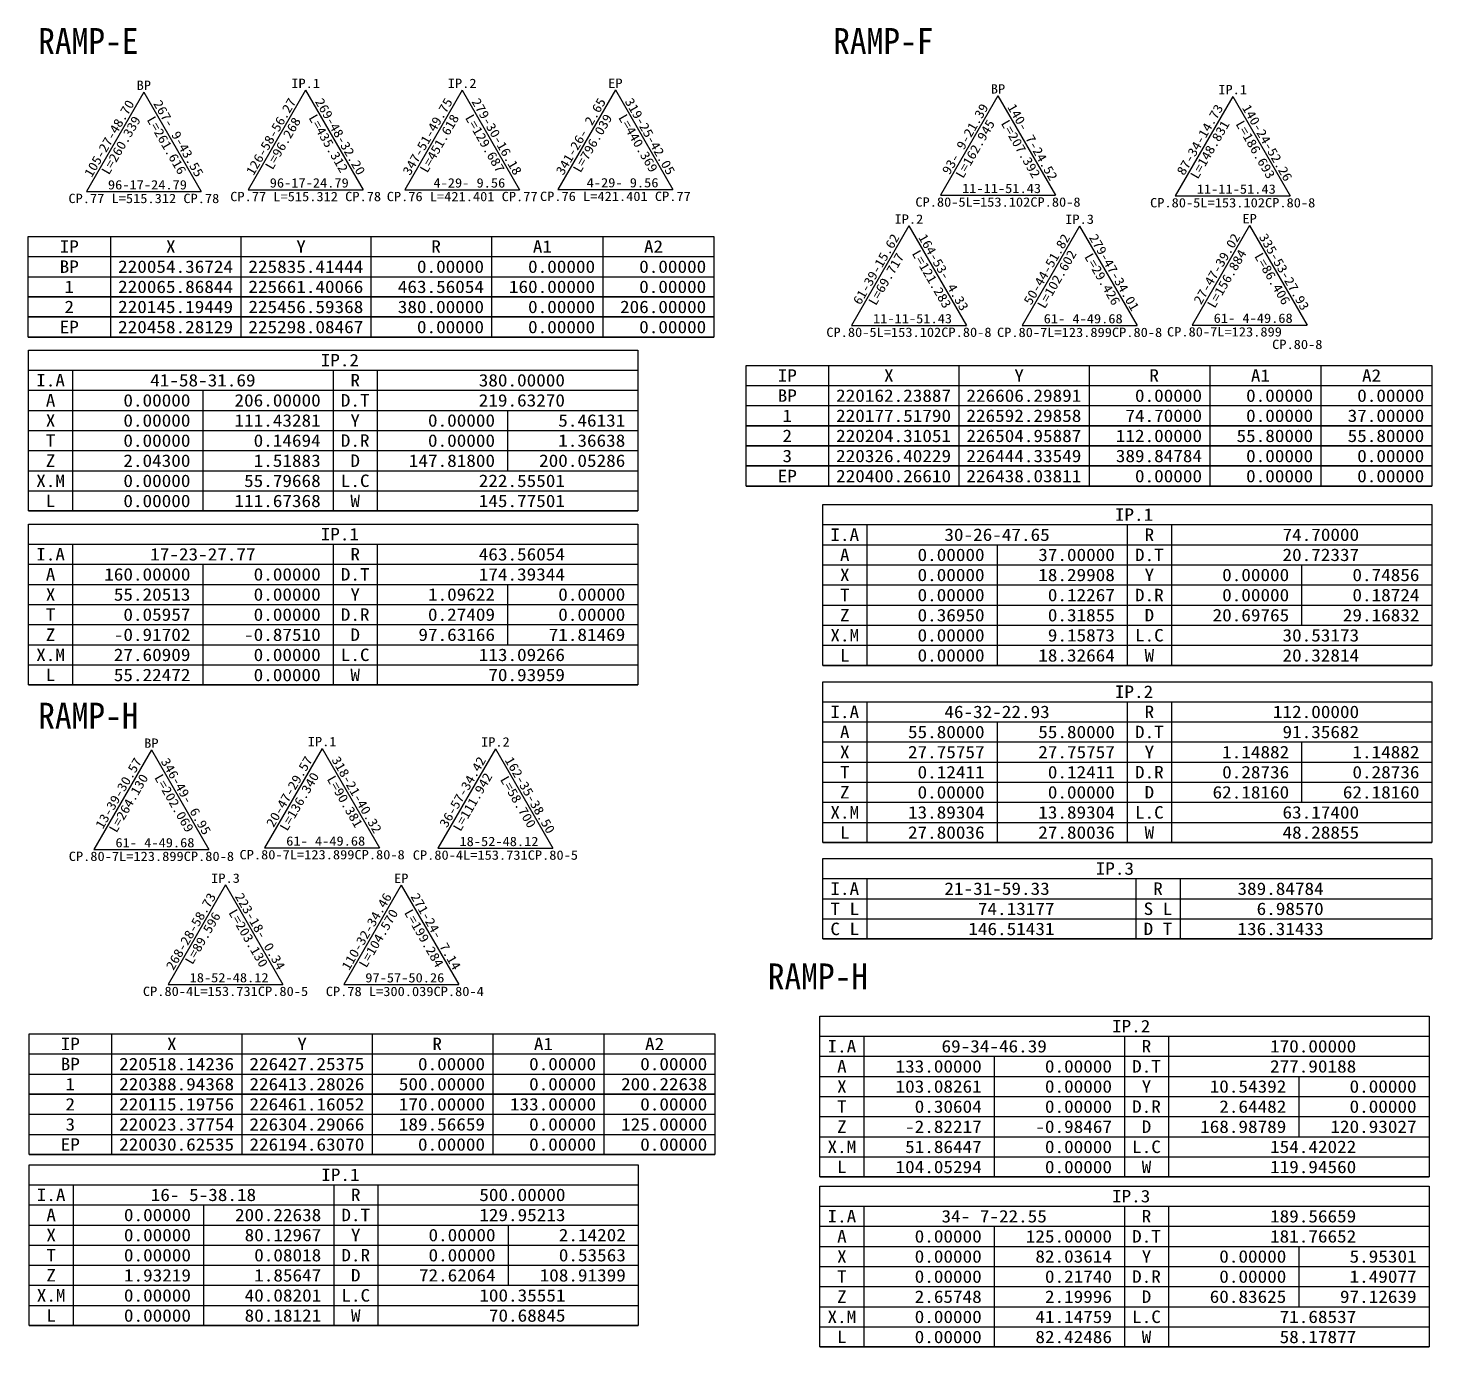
# Model space of a CAD drawing. Extents: x 232315 to 233100, y 219712 to 220194.
# Drawn here: x 232315 to 232828, y 219712 to 220194 of the extents above; entities that cross this region are included whole.
import ezdxf
from ezdxf.enums import TextEntityAlignment as Align

# ---------------------------------------------------------------- set-up
doc = ezdxf.new("R2010")
doc.units = 0
doc.header["$LTSCALE"] = 127
doc.header["$MEASUREMENT"] = 0
for name, color, linetype in [('CA-ALGN-TEXT', 3, 'CONTINUOUS'), ('CA-LEAD', 1, 'CONTINUOUS'), ('CA-TABL-LIN1', 4, 'CONTINUOUS'), ('CA-TABL-LIN2', 1, 'CONTINUOUS'), ('CA-TABL-TEX1', 6, 'CONTINUOUS'), ('CA-TABL-TEX2', 3, 'CONTINUOUS'), ('CA-TEXT', 3, 'CONTINUOUS'), ('CZ-TEX1', 6, 'CONTINUOUS')]:
    doc.layers.add(name, color=color, linetype=linetype)
doc.styles.add('GHS', font='DotumChe.ttf')

msp = doc.modelspace()

# ---------------------------------------------------------------- linework, layer by layer
at = {"layer": 'CA-LEAD'}
for p, q in [((232416.61, 220170.96), (232395.61, 220134.59)), ((232416.61, 220170.96), (232437.61, 220134.59)), ((232473.8, 220170.96), (232452.8, 220134.59)), ((232473.8, 220170.96), (232494.8, 220134.59)), ((232529.79, 220171.03), (232508.79, 220134.65)), ((232529.79, 220171.03), (232508.79, 220134.65)), ((232529.79, 220171.03), (232550.79, 220134.65)), ((232529.79, 220171.03), (232550.79, 220134.65)), ((232357.49, 220170.27), (232336.49, 220133.89)), ((232357.49, 220170.27), (232336.49, 220133.89)), ((232357.49, 220170.27), (232378.49, 220133.89)), ((232357.49, 220170.27), (232378.49, 220133.89)), ((232669.58, 220168.94), (232648.58, 220132.57)), ((232669.58, 220168.94), (232690.58, 220132.57)), ((232755.35, 220168.7), (232734.35, 220132.32)), ((232755.35, 220168.7), (232776.35, 220132.32)), ((232395.61, 220134.59), (232437.61, 220134.59)), ((232452.8, 220134.59), (232494.8, 220134.59)), ((232508.79, 220134.65), (232550.79, 220134.65)), ((232508.79, 220134.65), (232550.79, 220134.65)), ((232336.49, 220133.89), (232378.49, 220133.89)), ((232336.49, 220133.89), (232378.49, 220133.89)), ((232648.58, 220132.57), (232690.58, 220132.57)), ((232734.35, 220132.32), (232776.35, 220132.32)), ((232637.05, 220121.36), (232616.05, 220084.98)), ((232637.05, 220121.36), (232658.05, 220084.98)), ((232699.41, 220121.31), (232678.41, 220084.94)), ((232699.41, 220121.31), (232720.41, 220084.94)), ((232761.53, 220121.5), (232740.53, 220085.13)), ((232761.53, 220121.5), (232782.53, 220085.13)), ((232616.05, 220084.98), (232658.05, 220084.98)), ((232678.41, 220084.94), (232720.41, 220084.94)), ((232740.53, 220085.13), (232782.53, 220085.13)), ((232360.24, 219929.81), (232339.24, 219893.43)), ((232360.24, 219929.81), (232381.24, 219893.43)), ((232422.63, 219930.4), (232401.63, 219894.03)), ((232422.63, 219930.4), (232443.63, 219894.03)), ((232485.94, 219930.26), (232464.94, 219893.88)), ((232485.94, 219930.26), (232506.94, 219893.88)), ((232401.63, 219894.03), (232443.63, 219894.03)), ((232464.94, 219893.88), (232506.94, 219893.88)), ((232339.24, 219893.43), (232381.24, 219893.43)), ((232387.33, 219880.46), (232366.33, 219844.08)), ((232387.33, 219880.46), (232408.33, 219844.08)), ((232451.53, 219880.43), (232430.53, 219844.05)), ((232451.53, 219880.43), (232472.53, 219844.05)), ((232366.33, 219844.08), (232408.33, 219844.08)), ((232430.53, 219844.05), (232472.53, 219844.05))]:
    msp.add_line(p, q, dxfattribs=at)
at = {"layer": 'CA-TABL-LIN1'}
for p, q in [((232315.18, 220080.74), (232315.18, 220117.49)), ((232315.18, 220117.49), (232565.78, 220117.49)), ((232565.78, 220117.49), (232565.78, 220080.74)), ((232315.18, 220110.14), (232565.78, 220110.14)), ((232315.18, 220080.74), (232565.78, 220080.74)), ((232565.78, 220080.74), (232315.18, 220080.74)), ((232315.36, 220017.17), (232315.36, 220075.97)), ((232315.36, 220075.97), (232537.96, 220075.97)), ((232537.96, 220075.97), (232537.96, 220017.17)), ((232315.36, 220068.62), (232537.96, 220068.62)), ((232577.55, 220026.25), (232577.55, 220070.35)), ((232577.55, 220070.35), (232828.15, 220070.35)), ((232828.15, 220070.35), (232828.15, 220026.25)), ((232577.55, 220063), (232828.15, 220063)), ((232577.55, 220026.25), (232828.15, 220026.25)), ((232828.15, 220026.25), (232577.55, 220026.25)), ((232315.36, 220017.17), (232537.96, 220017.17)), ((232537.96, 220017.17), (232315.36, 220017.17)), ((232605.55, 219960.71), (232605.55, 220019.51)), ((232605.55, 220019.51), (232828.15, 220019.51)), ((232828.15, 220019.51), (232828.15, 219960.71)), ((232315.36, 219953.56), (232315.36, 220012.36)), ((232315.36, 220012.36), (232537.96, 220012.36)), ((232537.96, 220012.36), (232537.96, 219953.56)), ((232605.55, 220012.16), (232828.15, 220012.16)), ((232315.36, 220005.01), (232537.96, 220005.01)), ((232605.55, 219960.71), (232828.15, 219960.71)), ((232828.15, 219960.71), (232605.55, 219960.71)), ((232315.36, 219953.56), (232537.96, 219953.56)), ((232537.96, 219953.56), (232315.36, 219953.56)), ((232605.55, 219895.97), (232605.55, 219954.77)), ((232605.55, 219954.77), (232828.15, 219954.77)), ((232828.15, 219954.77), (232828.15, 219895.97)), ((232605.55, 219947.42), (232828.15, 219947.42)), ((232605.55, 219895.97), (232828.15, 219895.97)), ((232828.15, 219895.97), (232605.55, 219895.97)), ((232605.55, 219860.74), (232605.55, 219890.14)), ((232605.55, 219890.14), (232828.15, 219890.14)), ((232828.15, 219890.14), (232828.15, 219860.74)), ((232605.55, 219882.79), (232828.15, 219882.79)), ((232605.55, 219860.74), (232828.15, 219860.74)), ((232828.15, 219860.74), (232605.55, 219860.74)), ((232604.5, 219773.74), (232604.5, 219832.54)), ((232604.5, 219832.54), (232827.1, 219832.54)), ((232827.1, 219832.54), (232827.1, 219773.74)), ((232315.56, 219781.94), (232315.56, 219826.04)), ((232315.56, 219826.04), (232566.16, 219826.04)), ((232566.16, 219826.04), (232566.16, 219781.94)), ((232604.5, 219825.19), (232827.1, 219825.19)), ((232315.56, 219818.69), (232566.16, 219818.69)), ((232315.56, 219781.94), (232566.16, 219781.94)), ((232566.16, 219781.94), (232315.56, 219781.94)), ((232315.56, 219719.43), (232315.56, 219778.23)), ((232315.56, 219778.23), (232538.16, 219778.23)), ((232538.16, 219778.23), (232538.16, 219719.43)), ((232315.56, 219770.88), (232538.16, 219770.88)), ((232604.5, 219773.74), (232827.1, 219773.74)), ((232827.1, 219773.74), (232604.5, 219773.74)), ((232604.5, 219711.61), (232604.5, 219770.41)), ((232604.5, 219770.41), (232827.1, 219770.41)), ((232827.1, 219770.41), (232827.1, 219711.61)), ((232604.5, 219763.06), (232827.1, 219763.06)), ((232315.56, 219719.43), (232538.16, 219719.43)), ((232538.16, 219719.43), (232315.56, 219719.43)), ((232604.5, 219711.61), (232827.1, 219711.61)), ((232827.1, 219711.61), (232604.5, 219711.61))]:
    msp.add_line(p, q, dxfattribs=at)
at = {"layer": 'CA-TABL-LIN2'}
for p, q in [((232345.28, 220117.49), (232345.28, 220080.74)), ((232392.88, 220117.49), (232392.88, 220080.74)), ((232440.48, 220117.49), (232440.48, 220080.74)), ((232484.58, 220117.49), (232484.58, 220080.74)), ((232525.18, 220117.49), (232525.18, 220080.74)), ((232315.18, 220102.79), (232565.78, 220102.79)), ((232315.18, 220095.44), (232565.78, 220095.44)), ((232565.78, 220095.44), (232315.18, 220095.44)), ((232315.18, 220088.09), (232565.78, 220088.09)), ((232565.78, 220088.09), (232315.18, 220088.09)), ((232331.46, 220068.62), (232331.46, 220017.17)), ((232426.66, 220068.62), (232426.66, 220017.17)), ((232442.76, 220068.62), (232442.76, 220017.17)), ((232607.65, 220070.35), (232607.65, 220026.25)), ((232655.25, 220070.35), (232655.25, 220026.25)), ((232702.85, 220070.35), (232702.85, 220026.25)), ((232746.95, 220070.35), (232746.95, 220026.25)), ((232787.55, 220070.35), (232787.55, 220026.25)), ((232315.36, 220061.27), (232537.96, 220061.27)), ((232379.06, 220061.27), (232379.06, 220017.17)), ((232315.36, 220053.92), (232537.96, 220053.92)), ((232490.36, 220053.92), (232490.36, 220031.87)), ((232577.55, 220055.65), (232828.15, 220055.65)), ((232577.55, 220048.3), (232828.15, 220048.3)), ((232828.15, 220048.3), (232577.55, 220048.3)), ((232315.36, 220046.57), (232537.96, 220046.57)), ((232315.36, 220039.22), (232537.96, 220039.22)), ((232577.55, 220040.95), (232828.15, 220040.95)), ((232828.15, 220040.95), (232577.55, 220040.95)), ((232577.55, 220033.6), (232828.15, 220033.6)), ((232828.15, 220033.6), (232577.55, 220033.6)), ((232315.36, 220031.87), (232537.96, 220031.87)), ((232315.36, 220024.52), (232537.96, 220024.52)), ((232621.65, 220012.16), (232621.65, 219960.71)), ((232716.85, 220012.16), (232716.85, 219960.71)), ((232732.95, 220012.16), (232732.95, 219960.71)), ((232331.46, 220005.01), (232331.46, 219953.56)), ((232426.66, 220005.01), (232426.66, 219953.56)), ((232442.76, 220005.01), (232442.76, 219953.56)), ((232605.55, 220004.81), (232828.15, 220004.81)), ((232669.25, 220004.81), (232669.25, 219960.71)), ((232315.36, 219997.66), (232537.96, 219997.66)), ((232379.06, 219997.66), (232379.06, 219953.56)), ((232605.55, 219997.46), (232828.15, 219997.46)), ((232780.55, 219997.46), (232780.55, 219975.41)), ((232315.36, 219990.31), (232537.96, 219990.31)), ((232490.36, 219990.31), (232490.36, 219968.26)), ((232605.55, 219990.11), (232828.15, 219990.11)), ((232315.36, 219982.96), (232537.96, 219982.96)), ((232605.55, 219982.76), (232828.15, 219982.76)), ((232315.36, 219975.61), (232537.96, 219975.61)), ((232605.55, 219975.41), (232828.15, 219975.41)), ((232315.36, 219968.26), (232537.96, 219968.26)), ((232605.55, 219968.06), (232828.15, 219968.06)), ((232315.36, 219960.91), (232537.96, 219960.91)), ((232621.65, 219947.42), (232621.65, 219895.97)), ((232716.85, 219947.42), (232716.85, 219895.97)), ((232732.95, 219947.42), (232732.95, 219895.97)), ((232605.55, 219940.07), (232828.15, 219940.07)), ((232669.25, 219940.07), (232669.25, 219895.97)), ((232605.55, 219932.72), (232828.15, 219932.72)), ((232780.55, 219932.72), (232780.55, 219910.67)), ((232605.55, 219925.37), (232828.15, 219925.37)), ((232605.55, 219918.02), (232828.15, 219918.02)), ((232605.55, 219910.67), (232828.15, 219910.67)), ((232605.55, 219903.32), (232828.15, 219903.32)), ((232621.65, 219882.79), (232621.65, 219860.74)), ((232720, 219882.79), (232720, 219860.74)), ((232736.1, 219882.79), (232736.1, 219860.74)), ((232605.55, 219875.44), (232828.15, 219875.44)), ((232605.55, 219868.09), (232828.15, 219868.09)), ((232345.66, 219826.04), (232345.66, 219781.94)), ((232393.26, 219826.04), (232393.26, 219781.94)), ((232440.86, 219826.04), (232440.86, 219781.94)), ((232484.96, 219826.04), (232484.96, 219781.94)), ((232525.56, 219826.04), (232525.56, 219781.94)), ((232620.6, 219825.19), (232620.6, 219773.74)), ((232715.8, 219825.19), (232715.8, 219773.74)), ((232731.9, 219825.19), (232731.9, 219773.74)), ((232604.5, 219817.84), (232827.1, 219817.84)), ((232668.2, 219817.84), (232668.2, 219773.74)), ((232315.56, 219811.34), (232566.16, 219811.34)), ((232604.5, 219810.49), (232827.1, 219810.49)), ((232779.5, 219810.49), (232779.5, 219788.44)), ((232315.56, 219803.99), (232566.16, 219803.99)), ((232566.16, 219803.99), (232315.56, 219803.99)), ((232604.5, 219803.14), (232827.1, 219803.14)), ((232315.56, 219796.64), (232566.16, 219796.64)), ((232604.5, 219795.79), (232827.1, 219795.79)), ((232315.56, 219789.29), (232566.16, 219789.29)), ((232604.5, 219788.44), (232827.1, 219788.44)), ((232604.5, 219781.09), (232827.1, 219781.09)), ((232331.66, 219770.88), (232331.66, 219719.43)), ((232426.86, 219770.88), (232426.86, 219719.43)), ((232442.96, 219770.88), (232442.96, 219719.43)), ((232315.56, 219763.53), (232538.16, 219763.53)), ((232379.26, 219763.53), (232379.26, 219719.43)), ((232620.6, 219763.06), (232620.6, 219711.61)), ((232715.8, 219763.06), (232715.8, 219711.61)), ((232731.9, 219763.06), (232731.9, 219711.61)), ((232315.56, 219756.18), (232538.16, 219756.18)), ((232490.56, 219756.18), (232490.56, 219734.13)), ((232604.5, 219755.71), (232827.1, 219755.71)), ((232668.2, 219755.71), (232668.2, 219711.61)), ((232315.56, 219748.83), (232538.16, 219748.83)), ((232604.5, 219748.36), (232827.1, 219748.36)), ((232779.5, 219748.36), (232779.5, 219726.31)), ((232315.56, 219741.48), (232538.16, 219741.48)), ((232604.5, 219741.01), (232827.1, 219741.01)), ((232315.56, 219734.13), (232538.16, 219734.13)), ((232604.5, 219733.66), (232827.1, 219733.66)), ((232315.56, 219726.78), (232538.16, 219726.78)), ((232604.5, 219726.31), (232827.1, 219726.31)), ((232604.5, 219718.96), (232827.1, 219718.96))]:
    msp.add_line(p, q, dxfattribs=at)

# ---------------------------------------------------------------- texts
at = {"layer": 'CA-ALGN-TEXT', "style": 'GHS', "width": 1.128305}
for s, p, p2 in [('BP', (232354.86, 220171.05), (232360.11, 220171.05)), ('IP.1', (232411.36, 220171.75), (232421.86, 220171.75)), ('IP.2', (232468.55, 220171.75), (232479.05, 220171.75)), ('EP', (232527.17, 220171.81), (232532.42, 220171.81)), ('BP', (232666.96, 220169.73), (232672.21, 220169.73)), ('IP.1', (232750.1, 220169.48), (232760.6, 220169.48)), ('CP.77', (232329.93, 220129.69), (232343.05, 220129.69)), ('CP.77', (232329.93, 220129.69), (232343.05, 220129.69)), ('CP.78', (232371.93, 220129.69), (232385.05, 220129.69)), ('CP.78', (232371.93, 220129.69), (232385.05, 220129.69)), ('CP.77', (232389.05, 220130.39), (232402.17, 220130.39)), ('CP.78', (232431.05, 220130.39), (232444.17, 220130.39)), ('CP.76', (232446.24, 220130.39), (232459.36, 220130.39)), ('CP.77', (232488.24, 220130.39), (232501.36, 220130.39)), ('CP.76', (232502.23, 220130.45), (232515.35, 220130.45)), ('CP.76', (232502.23, 220130.45), (232515.35, 220130.45)), ('CP.77', (232544.23, 220130.45), (232557.35, 220130.45)), ('CP.77', (232544.23, 220130.45), (232557.35, 220130.45)), ('CP.80-5', (232639.4, 220128.37), (232657.77, 220128.37)), ('CP.80-8', (232681.4, 220128.37), (232699.77, 220128.37)), ('CP.80-5', (232725.16, 220128.12), (232743.53, 220128.12)), ('CP.80-8', (232767.16, 220128.12), (232785.53, 220128.12)), ('IP.2', (232631.8, 220122.14), (232642.3, 220122.14)), ('IP.3', (232694.16, 220122.1), (232704.66, 220122.1)), ('EP', (232758.91, 220122.29), (232764.16, 220122.29)), ('CP.80-5', (232606.86, 220080.78), (232625.24, 220080.78)), ('CP.80-8', (232648.86, 220080.78), (232667.24, 220080.78)), ('CP.80-7', (232669.23, 220080.74), (232687.6, 220080.74)), ('CP.80-8', (232711.23, 220080.74), (232729.6, 220080.74)), ('CP.80-7', (232731.35, 220080.93), (232749.72, 220080.93)), ('CP.80-8', (232769.77, 220076.34), (232788.15, 220076.34)), ('IP.1', (232417.38, 219931.19), (232427.88, 219931.19)), ('BP', (232357.61, 219930.59), (232362.86, 219930.59)), ('IP.2', (232480.69, 219931.04), (232491.19, 219931.04)), ('CP.80-7', (232330.05, 219889.23), (232348.43, 219889.23)), ('CP.80-8', (232372.05, 219889.23), (232390.43, 219889.23)), ('CP.80-7', (232392.45, 219889.83), (232410.82, 219889.83)), ('CP.80-8', (232434.45, 219889.83), (232452.82, 219889.83)), ('CP.80-4', (232455.75, 219889.68), (232474.13, 219889.68)), ('CP.80-5', (232497.75, 219889.68), (232516.13, 219889.68)), ('IP.3', (232382.08, 219881.24), (232392.58, 219881.24)), ('EP', (232448.9, 219881.21), (232454.15, 219881.21)), ('CP.80-4', (232357.14, 219839.88), (232375.52, 219839.88)), ('CP.80-5', (232399.14, 219839.88), (232417.52, 219839.88)), ('CP.78', (232423.97, 219839.85), (232437.09, 219839.85)), ('CP.80-4', (232463.34, 219839.85), (232481.72, 219839.85))]:
    msp.add_text(s, height=3.413, dxfattribs=at).set_placement(p, p2, align=Align.FIT)
at = {"layer": 'CA-TABL-TEX1', "style": 'GHS', "width": 1.128305}
for s, p, p2 in [('IP', (232326.73, 220111.54), (232333.73, 220111.54)), ('X', (232365.58, 220111.54), (232369.08, 220111.54)), ('Y', (232413.18, 220111.54), (232416.68, 220111.54)), ('R', (232462.53, 220111.54), (232466.03, 220111.54)), ('A1', (232499.63, 220111.54), (232506.63, 220111.54)), ('A2', (232540.23, 220111.54), (232547.23, 220111.54)), ('IP.2', (232422.11, 220070.02), (232436.11, 220070.02)), ('IP', (232589.1, 220064.4), (232596.1, 220064.4)), ('X', (232627.95, 220064.4), (232631.45, 220064.4)), ('Y', (232675.55, 220064.4), (232679.05, 220064.4)), ('R', (232724.9, 220064.4), (232728.4, 220064.4)), ('A1', (232762, 220064.4), (232769, 220064.4)), ('A2', (232802.6, 220064.4), (232809.6, 220064.4)), ('IP.1', (232712.3, 220013.56), (232726.3, 220013.56)), ('IP.1', (232422.11, 220006.41), (232436.11, 220006.41)), ('IP.2', (232712.3, 219948.82), (232726.3, 219948.82)), ('IP.3', (232705.3, 219884.19), (232719.3, 219884.19)), ('IP.2', (232711.25, 219826.59), (232725.25, 219826.59)), ('IP', (232327.11, 219820.09), (232334.11, 219820.09)), ('X', (232365.96, 219820.09), (232369.46, 219820.09)), ('Y', (232413.56, 219820.09), (232417.06, 219820.09)), ('R', (232462.91, 219820.09), (232466.41, 219820.09)), ('A1', (232500.01, 219820.09), (232507.01, 219820.09)), ('A2', (232540.61, 219820.09), (232547.61, 219820.09)), ('IP.1', (232422.31, 219772.28), (232436.31, 219772.28)), ('IP.3', (232711.25, 219764.46), (232725.25, 219764.46))]:
    msp.add_text(s, height=4.55, dxfattribs=at).set_placement(p, p2, align=Align.FIT)
at = {"layer": 'CA-TABL-TEX2', "style": 'GHS', "width": 1.128305}
for s, p, p2 in [('BP', (232326.73, 220104.19), (232333.73, 220104.19)), ('220054.36724', (232348.08, 220104.19), (232390.08, 220104.19)), ('225835.41444', (232395.68, 220104.19), (232437.68, 220104.19)), ('    0.00000', (232443.28, 220104.19), (232481.78, 220104.19)), ('   0.00000', (232487.38, 220104.19), (232522.38, 220104.19)), ('   0.00000', (232527.98, 220104.19), (232562.98, 220104.19)), ('1', (232328.48, 220096.84), (232331.98, 220096.84)), ('220065.86844', (232348.08, 220096.84), (232390.08, 220096.84)), ('225661.40066', (232395.68, 220096.84), (232437.68, 220096.84)), ('  463.56054', (232443.28, 220096.84), (232481.78, 220096.84)), (' 160.00000', (232487.38, 220096.84), (232522.38, 220096.84)), ('   0.00000', (232527.98, 220096.84), (232562.98, 220096.84)), ('2', (232328.48, 220089.49), (232331.98, 220089.49)), ('220145.19449', (232348.08, 220089.49), (232390.08, 220089.49)), ('225456.59368', (232395.68, 220089.49), (232437.68, 220089.49)), ('  380.00000', (232443.28, 220089.49), (232481.78, 220089.49)), ('   0.00000', (232487.38, 220089.49), (232522.38, 220089.49)), (' 206.00000', (232527.98, 220089.49), (232562.98, 220089.49)), ('EP', (232326.73, 220082.14), (232333.73, 220082.14)), ('220458.28129', (232348.08, 220082.14), (232390.08, 220082.14)), ('225298.08467', (232395.68, 220082.14), (232437.68, 220082.14)), ('    0.00000', (232443.28, 220082.14), (232481.78, 220082.14)), ('   0.00000', (232487.38, 220082.14), (232522.38, 220082.14)), ('   0.00000', (232527.98, 220082.14), (232562.98, 220082.14)), ('I.A', (232318.16, 220062.67), (232328.66, 220062.67)), ('41-58-31.69', (232359.81, 220062.67), (232398.31, 220062.67)), ('41-58-31.69', (232359.81, 220062.67), (232398.31, 220062.67)), ('R', (232432.96, 220062.67), (232436.46, 220062.67)), ('   380.00000', (232469.36, 220062.67), (232511.36, 220062.67)), ('A', (232321.66, 220055.32), (232325.16, 220055.32)), ('     0.00000', (232332.51, 220055.32), (232374.51, 220055.32)), ('   206.00000', (232380.11, 220055.32), (232422.11, 220055.32)), ('D.T', (232429.46, 220055.32), (232439.96, 220055.32)), ('   219.63270', (232469.36, 220055.32), (232511.36, 220055.32)), ('BP', (232589.1, 220057.05), (232596.1, 220057.05)), ('220162.23887', (232610.45, 220057.05), (232652.45, 220057.05)), ('226606.29891', (232658.05, 220057.05), (232700.05, 220057.05)), ('    0.00000', (232705.65, 220057.05), (232744.15, 220057.05)), ('   0.00000', (232749.75, 220057.05), (232784.75, 220057.05)), ('   0.00000', (232790.35, 220057.05), (232825.35, 220057.05)), ('X', (232321.66, 220047.97), (232325.16, 220047.97)), ('     0.00000', (232332.51, 220047.97), (232374.51, 220047.97)), ('   111.43281', (232380.11, 220047.97), (232422.11, 220047.97)), ('Y', (232432.96, 220047.97), (232436.46, 220047.97)), ('     0.00000', (232443.81, 220047.97), (232485.81, 220047.97)), ('     5.46131', (232491.41, 220047.97), (232533.41, 220047.97)), ('1', (232590.85, 220049.7), (232594.35, 220049.7)), ('220177.51790', (232610.45, 220049.7), (232652.45, 220049.7)), ('226592.29858', (232658.05, 220049.7), (232700.05, 220049.7)), ('   74.70000', (232705.65, 220049.7), (232744.15, 220049.7)), ('   0.00000', (232749.75, 220049.7), (232784.75, 220049.7)), ('  37.00000', (232790.35, 220049.7), (232825.35, 220049.7)), ('T', (232321.66, 220040.62), (232325.16, 220040.62)), ('     0.00000', (232332.51, 220040.62), (232374.51, 220040.62)), ('     0.14694', (232380.11, 220040.62), (232422.11, 220040.62)), ('D.R', (232429.46, 220040.62), (232439.96, 220040.62)), ('     0.00000', (232443.81, 220040.62), (232485.81, 220040.62)), ('     1.36638', (232491.41, 220040.62), (232533.41, 220040.62)), ('2', (232590.85, 220042.35), (232594.35, 220042.35)), ('220204.31051', (232610.45, 220042.35), (232652.45, 220042.35)), ('226504.95887', (232658.05, 220042.35), (232700.05, 220042.35)), ('  112.00000', (232705.65, 220042.35), (232744.15, 220042.35)), ('  55.80000', (232749.75, 220042.35), (232784.75, 220042.35)), ('  55.80000', (232790.35, 220042.35), (232825.35, 220042.35)), ('Z', (232321.66, 220033.27), (232325.16, 220033.27)), ('     2.04300', (232332.51, 220033.27), (232374.51, 220033.27)), ('     1.51883', (232380.11, 220033.27), (232422.11, 220033.27)), ('D', (232432.96, 220033.27), (232436.46, 220033.27)), ('   147.81800', (232443.81, 220033.27), (232485.81, 220033.27)), ('   200.05286', (232491.41, 220033.27), (232533.41, 220033.27)), ('3', (232590.85, 220035), (232594.35, 220035)), ('220326.40229', (232610.45, 220035), (232652.45, 220035)), ('226444.33549', (232658.05, 220035), (232700.05, 220035)), ('  389.84784', (232705.65, 220035), (232744.15, 220035)), ('   0.00000', (232749.75, 220035), (232784.75, 220035)), ('   0.00000', (232790.35, 220035), (232825.35, 220035)), ('EP', (232589.1, 220027.65), (232596.1, 220027.65)), ('220400.26610', (232610.45, 220027.65), (232652.45, 220027.65)), ('226438.03811', (232658.05, 220027.65), (232700.05, 220027.65)), ('    0.00000', (232705.65, 220027.65), (232744.15, 220027.65)), ('   0.00000', (232749.75, 220027.65), (232784.75, 220027.65)), ('   0.00000', (232790.35, 220027.65), (232825.35, 220027.65)), ('X.M', (232318.16, 220025.92), (232328.66, 220025.92)), ('     0.00000', (232332.51, 220025.92), (232374.51, 220025.92)), ('    55.79668', (232380.11, 220025.92), (232422.11, 220025.92)), ('L.C', (232429.46, 220025.92), (232439.96, 220025.92)), ('   222.55501', (232469.36, 220025.92), (232511.36, 220025.92)), ('L', (232321.66, 220018.57), (232325.16, 220018.57)), ('     0.00000', (232332.51, 220018.57), (232374.51, 220018.57)), ('   111.67368', (232380.11, 220018.57), (232422.11, 220018.57)), ('W', (232432.96, 220018.57), (232436.46, 220018.57)), ('   145.77501', (232469.36, 220018.57), (232511.36, 220018.57)), ('I.A', (232608.35, 220006.21), (232618.85, 220006.21)), ('30-26-47.65', (232650, 220006.21), (232688.5, 220006.21)), ('30-26-47.65', (232650, 220006.21), (232688.5, 220006.21)), ('R', (232723.15, 220006.21), (232726.65, 220006.21)), ('    74.70000', (232759.55, 220006.21), (232801.55, 220006.21)), ('I.A', (232318.16, 219999.06), (232328.66, 219999.06)), ('17-23-27.77', (232359.81, 219999.06), (232398.31, 219999.06)), ('17-23-27.77', (232359.81, 219999.06), (232398.31, 219999.06)), ('R', (232432.96, 219999.06), (232436.46, 219999.06)), ('   463.56054', (232469.36, 219999.06), (232511.36, 219999.06)), ('A', (232611.85, 219998.86), (232615.35, 219998.86)), ('     0.00000', (232622.7, 219998.86), (232664.7, 219998.86)), ('    37.00000', (232670.3, 219998.86), (232712.3, 219998.86)), ('D.T', (232719.65, 219998.86), (232730.15, 219998.86)), ('    20.72337', (232759.55, 219998.86), (232801.55, 219998.86)), ('A', (232321.66, 219991.71), (232325.16, 219991.71)), ('   160.00000', (232332.51, 219991.71), (232374.51, 219991.71)), ('     0.00000', (232380.11, 219991.71), (232422.11, 219991.71)), ('D.T', (232429.46, 219991.71), (232439.96, 219991.71)), ('   174.39344', (232469.36, 219991.71), (232511.36, 219991.71)), ('X', (232611.85, 219991.51), (232615.35, 219991.51)), ('Y', (232723.15, 219991.51), (232726.65, 219991.51)), ('     0.00000', (232622.7, 219991.51), (232664.7, 219991.51)), ('    18.29908', (232670.3, 219991.51), (232712.3, 219991.51)), ('     0.00000', (232734, 219991.51), (232776, 219991.51)), ('     0.74856', (232781.6, 219991.51), (232823.6, 219991.51)), ('X', (232321.66, 219984.36), (232325.16, 219984.36)), ('    55.20513', (232332.51, 219984.36), (232374.51, 219984.36)), ('     0.00000', (232380.11, 219984.36), (232422.11, 219984.36)), ('Y', (232432.96, 219984.36), (232436.46, 219984.36)), ('     1.09622', (232443.81, 219984.36), (232485.81, 219984.36)), ('     0.00000', (232491.41, 219984.36), (232533.41, 219984.36)), ('T', (232611.85, 219984.16), (232615.35, 219984.16)), ('     0.00000', (232622.7, 219984.16), (232664.7, 219984.16)), ('     0.12267', (232670.3, 219984.16), (232712.3, 219984.16)), ('D.R', (232719.65, 219984.16), (232730.15, 219984.16)), ('     0.00000', (232734, 219984.16), (232776, 219984.16)), ('     0.18724', (232781.6, 219984.16), (232823.6, 219984.16)), ('T', (232321.66, 219977.01), (232325.16, 219977.01)), ('     0.05957', (232332.51, 219977.01), (232374.51, 219977.01)), ('     0.00000', (232380.11, 219977.01), (232422.11, 219977.01)), ('D.R', (232429.46, 219977.01), (232439.96, 219977.01)), ('     0.27409', (232443.81, 219977.01), (232485.81, 219977.01)), ('     0.00000', (232491.41, 219977.01), (232533.41, 219977.01)), ('Z', (232611.85, 219976.81), (232615.35, 219976.81)), ('     0.36950', (232622.7, 219976.81), (232664.7, 219976.81)), ('     0.31855', (232670.3, 219976.81), (232712.3, 219976.81)), ('D', (232723.15, 219976.81), (232726.65, 219976.81)), ('    20.69765', (232734, 219976.81), (232776, 219976.81)), ('    29.16832', (232781.6, 219976.81), (232823.6, 219976.81)), ('Z', (232321.66, 219969.66), (232325.16, 219969.66)), ('    -0.91702', (232332.51, 219969.66), (232374.51, 219969.66)), ('    -0.87510', (232380.11, 219969.66), (232422.11, 219969.66)), ('D', (232432.96, 219969.66), (232436.46, 219969.66)), ('    97.63166', (232443.81, 219969.66), (232485.81, 219969.66)), ('    71.81469', (232491.41, 219969.66), (232533.41, 219969.66)), ('X.M', (232608.35, 219969.46), (232618.85, 219969.46)), ('     0.00000', (232622.7, 219969.46), (232664.7, 219969.46)), ('     9.15873', (232670.3, 219969.46), (232712.3, 219969.46)), ('L.C', (232719.65, 219969.46), (232730.15, 219969.46)), ('    30.53173', (232759.55, 219969.46), (232801.55, 219969.46)), ('X.M', (232318.16, 219962.31), (232328.66, 219962.31)), ('    27.60909', (232332.51, 219962.31), (232374.51, 219962.31)), ('     0.00000', (232380.11, 219962.31), (232422.11, 219962.31)), ('L.C', (232429.46, 219962.31), (232439.96, 219962.31)), ('   113.09266', (232469.36, 219962.31), (232511.36, 219962.31)), ('L', (232611.85, 219962.11), (232615.35, 219962.11)), ('     0.00000', (232622.7, 219962.11), (232664.7, 219962.11)), ('    18.32664', (232670.3, 219962.11), (232712.3, 219962.11)), ('W', (232723.15, 219962.11), (232726.65, 219962.11)), ('    20.32814', (232759.55, 219962.11), (232801.55, 219962.11)), ('L', (232321.66, 219954.96), (232325.16, 219954.96)), ('    55.22472', (232332.51, 219954.96), (232374.51, 219954.96)), ('     0.00000', (232380.11, 219954.96), (232422.11, 219954.96)), ('W', (232432.96, 219954.96), (232436.46, 219954.96)), ('    70.93959', (232469.36, 219954.96), (232511.36, 219954.96)), ('I.A', (232608.35, 219941.47), (232618.85, 219941.47)), ('46-32-22.93', (232650, 219941.47), (232688.5, 219941.47)), ('46-32-22.93', (232650, 219941.47), (232688.5, 219941.47)), ('R', (232723.15, 219941.47), (232726.65, 219941.47)), ('   112.00000', (232759.55, 219941.47), (232801.55, 219941.47)), ('A', (232611.85, 219934.12), (232615.35, 219934.12)), ('    55.80000', (232622.7, 219934.12), (232664.7, 219934.12)), ('    55.80000', (232670.3, 219934.12), (232712.3, 219934.12)), ('D.T', (232719.65, 219934.12), (232730.15, 219934.12)), ('    91.35682', (232759.55, 219934.12), (232801.55, 219934.12)), ('X', (232611.85, 219926.77), (232615.35, 219926.77)), ('    27.75757', (232622.7, 219926.77), (232664.7, 219926.77)), ('    27.75757', (232670.3, 219926.77), (232712.3, 219926.77)), ('Y', (232723.15, 219926.77), (232726.65, 219926.77)), ('     1.14882', (232734, 219926.77), (232776, 219926.77)), ('     1.14882', (232781.6, 219926.77), (232823.6, 219926.77)), ('T', (232611.85, 219919.42), (232615.35, 219919.42)), ('     0.12411', (232622.7, 219919.42), (232664.7, 219919.42)), ('     0.12411', (232670.3, 219919.42), (232712.3, 219919.42)), ('D.R', (232719.65, 219919.42), (232730.15, 219919.42)), ('     0.28736', (232734, 219919.42), (232776, 219919.42)), ('     0.28736', (232781.6, 219919.42), (232823.6, 219919.42)), ('Z', (232611.85, 219912.07), (232615.35, 219912.07)), ('     0.00000', (232622.7, 219912.07), (232664.7, 219912.07)), ('     0.00000', (232670.3, 219912.07), (232712.3, 219912.07)), ('D', (232723.15, 219912.07), (232726.65, 219912.07)), ('    62.18160', (232734, 219912.07), (232776, 219912.07)), ('    62.18160', (232781.6, 219912.07), (232823.6, 219912.07)), ('X.M', (232608.35, 219904.72), (232618.85, 219904.72)), ('    13.89304', (232622.7, 219904.72), (232664.7, 219904.72)), ('    13.89304', (232670.3, 219904.72), (232712.3, 219904.72)), ('L.C', (232719.65, 219904.72), (232730.15, 219904.72)), ('    63.17400', (232759.55, 219904.72), (232801.55, 219904.72)), ('L', (232611.85, 219897.37), (232615.35, 219897.37)), ('    27.80036', (232622.7, 219897.37), (232664.7, 219897.37)), ('    27.80036', (232670.3, 219897.37), (232712.3, 219897.37)), ('W', (232723.15, 219897.37), (232726.65, 219897.37)), ('    48.28855', (232759.55, 219897.37), (232801.55, 219897.37)), ('I.A', (232608.35, 219876.84), (232618.85, 219876.84)), ('21-31-59.33', (232650, 219876.84), (232688.5, 219876.84)), ('21-31-59.33', (232650, 219876.84), (232688.5, 219876.84)), ('R', (232726.3, 219876.84), (232729.8, 219876.84)), ('   389.84784', (232746.6, 219876.84), (232788.6, 219876.84)), ('T L', (232608.35, 219869.49), (232618.85, 219869.49)), ('    74.13177', (232648.25, 219869.49), (232690.25, 219869.49)), ('S L', (232722.8, 219869.49), (232733.3, 219869.49)), ('     6.98570', (232746.6, 219869.49), (232788.6, 219869.49)), ('C L', (232608.35, 219862.14), (232618.85, 219862.14)), ('   146.51431', (232648.25, 219862.14), (232690.25, 219862.14)), ('D T', (232722.8, 219862.14), (232733.3, 219862.14)), ('   136.31433', (232746.6, 219862.14), (232788.6, 219862.14)), ('I.A', (232607.3, 219819.24), (232617.8, 219819.24)), ('69-34-46.39', (232648.95, 219819.24), (232687.45, 219819.24)), ('69-34-46.39', (232648.95, 219819.24), (232687.45, 219819.24)), ('R', (232722.1, 219819.24), (232725.6, 219819.24)), ('   170.00000', (232758.5, 219819.24), (232800.5, 219819.24)), ('BP', (232327.11, 219812.74), (232334.11, 219812.74)), ('220518.14236', (232348.46, 219812.74), (232390.46, 219812.74)), ('226427.25375', (232396.06, 219812.74), (232438.06, 219812.74)), ('    0.00000', (232443.66, 219812.74), (232482.16, 219812.74)), ('   0.00000', (232487.76, 219812.74), (232522.76, 219812.74)), ('   0.00000', (232528.36, 219812.74), (232563.36, 219812.74)), ('A', (232610.8, 219811.89), (232614.3, 219811.89)), ('   133.00000', (232621.65, 219811.89), (232663.65, 219811.89)), ('     0.00000', (232669.25, 219811.89), (232711.25, 219811.89)), ('D.T', (232718.6, 219811.89), (232729.1, 219811.89)), ('   277.90188', (232758.5, 219811.89), (232800.5, 219811.89)), ('1', (232328.86, 219805.39), (232332.36, 219805.39)), ('220388.94368', (232348.46, 219805.39), (232390.46, 219805.39)), ('226413.28026', (232396.06, 219805.39), (232438.06, 219805.39)), ('  500.00000', (232443.66, 219805.39), (232482.16, 219805.39)), ('   0.00000', (232487.76, 219805.39), (232522.76, 219805.39)), (' 200.22638', (232528.36, 219805.39), (232563.36, 219805.39)), ('X', (232610.8, 219804.54), (232614.3, 219804.54)), ('   103.08261', (232621.65, 219804.54), (232663.65, 219804.54)), ('     0.00000', (232669.25, 219804.54), (232711.25, 219804.54)), ('Y', (232722.1, 219804.54), (232725.6, 219804.54)), ('    10.54392', (232732.95, 219804.54), (232774.95, 219804.54)), ('     0.00000', (232780.55, 219804.54), (232822.55, 219804.54)), ('2', (232328.86, 219798.04), (232332.36, 219798.04)), ('220115.19756', (232348.46, 219798.04), (232390.46, 219798.04)), ('226461.16052', (232396.06, 219798.04), (232438.06, 219798.04)), ('  170.00000', (232443.66, 219798.04), (232482.16, 219798.04)), (' 133.00000', (232487.76, 219798.04), (232522.76, 219798.04)), ('   0.00000', (232528.36, 219798.04), (232563.36, 219798.04)), ('T', (232610.8, 219797.19), (232614.3, 219797.19)), ('     0.30604', (232621.65, 219797.19), (232663.65, 219797.19)), ('     0.00000', (232669.25, 219797.19), (232711.25, 219797.19)), ('D.R', (232718.6, 219797.19), (232729.1, 219797.19)), ('     2.64482', (232732.95, 219797.19), (232774.95, 219797.19)), ('     0.00000', (232780.55, 219797.19), (232822.55, 219797.19)), ('3', (232328.86, 219790.69), (232332.36, 219790.69)), ('220023.37754', (232348.46, 219790.69), (232390.46, 219790.69)), ('226304.29066', (232396.06, 219790.69), (232438.06, 219790.69)), ('  189.56659', (232443.66, 219790.69), (232482.16, 219790.69)), ('   0.00000', (232487.76, 219790.69), (232522.76, 219790.69)), (' 125.00000', (232528.36, 219790.69), (232563.36, 219790.69)), ('Z', (232610.8, 219789.84), (232614.3, 219789.84)), ('    -2.82217', (232621.65, 219789.84), (232663.65, 219789.84)), ('    -0.98467', (232669.25, 219789.84), (232711.25, 219789.84)), ('D', (232722.1, 219789.84), (232725.6, 219789.84)), ('   168.98789', (232732.95, 219789.84), (232774.95, 219789.84)), ('   120.93027', (232780.55, 219789.84), (232822.55, 219789.84)), ('EP', (232327.11, 219783.34), (232334.11, 219783.34)), ('220030.62535', (232348.46, 219783.34), (232390.46, 219783.34)), ('226194.63070', (232396.06, 219783.34), (232438.06, 219783.34)), ('    0.00000', (232443.66, 219783.34), (232482.16, 219783.34)), ('   0.00000', (232487.76, 219783.34), (232522.76, 219783.34)), ('   0.00000', (232528.36, 219783.34), (232563.36, 219783.34)), ('X.M', (232607.3, 219782.49), (232617.8, 219782.49)), ('    51.86447', (232621.65, 219782.49), (232663.65, 219782.49)), ('     0.00000', (232669.25, 219782.49), (232711.25, 219782.49)), ('L.C', (232718.6, 219782.49), (232729.1, 219782.49)), ('   154.42022', (232758.5, 219782.49), (232800.5, 219782.49)), ('L', (232610.8, 219775.14), (232614.3, 219775.14)), ('   104.05294', (232621.65, 219775.14), (232663.65, 219775.14)), ('     0.00000', (232669.25, 219775.14), (232711.25, 219775.14)), ('W', (232722.1, 219775.14), (232725.6, 219775.14)), ('   119.94560', (232758.5, 219775.14), (232800.5, 219775.14)), ('I.A', (232318.36, 219764.93), (232328.86, 219764.93)), ('16- 5-38.18', (232360.01, 219764.93), (232398.51, 219764.93)), ('16- 5-38.18', (232360.01, 219764.93), (232398.51, 219764.93)), ('R', (232433.16, 219764.93), (232436.66, 219764.93)), ('   500.00000', (232469.56, 219764.93), (232511.56, 219764.93)), ('A', (232321.86, 219757.58), (232325.36, 219757.58)), ('     0.00000', (232332.71, 219757.58), (232374.71, 219757.58)), ('   200.22638', (232380.31, 219757.58), (232422.31, 219757.58)), ('D.T', (232429.66, 219757.58), (232440.16, 219757.58)), ('   129.95213', (232469.56, 219757.58), (232511.56, 219757.58)), ('I.A', (232607.3, 219757.11), (232617.8, 219757.11)), ('34- 7-22.55', (232648.95, 219757.11), (232687.45, 219757.11)), ('34- 7-22.55', (232648.95, 219757.11), (232687.45, 219757.11)), ('R', (232722.1, 219757.11), (232725.6, 219757.11)), ('   189.56659', (232758.5, 219757.11), (232800.5, 219757.11)), ('X', (232321.86, 219750.23), (232325.36, 219750.23)), ('     0.00000', (232332.71, 219750.23), (232374.71, 219750.23)), ('    80.12967', (232380.31, 219750.23), (232422.31, 219750.23)), ('Y', (232433.16, 219750.23), (232436.66, 219750.23)), ('     0.00000', (232444.01, 219750.23), (232486.01, 219750.23)), ('     2.14202', (232491.61, 219750.23), (232533.61, 219750.23)), ('A', (232610.8, 219749.76), (232614.3, 219749.76)), ('     0.00000', (232621.65, 219749.76), (232663.65, 219749.76)), ('   125.00000', (232669.25, 219749.76), (232711.25, 219749.76)), ('D.T', (232718.6, 219749.76), (232729.1, 219749.76)), ('   181.76652', (232758.5, 219749.76), (232800.5, 219749.76)), ('T', (232321.86, 219742.88), (232325.36, 219742.88)), ('     0.00000', (232332.71, 219742.88), (232374.71, 219742.88)), ('     0.08018', (232380.31, 219742.88), (232422.31, 219742.88)), ('D.R', (232429.66, 219742.88), (232440.16, 219742.88)), ('     0.00000', (232444.01, 219742.88), (232486.01, 219742.88)), ('     0.53563', (232491.61, 219742.88), (232533.61, 219742.88)), ('X', (232610.8, 219742.41), (232614.3, 219742.41)), ('     0.00000', (232621.65, 219742.41), (232663.65, 219742.41)), ('    82.03614', (232669.25, 219742.41), (232711.25, 219742.41)), ('Y', (232722.1, 219742.41), (232725.6, 219742.41)), ('     0.00000', (232732.95, 219742.41), (232774.95, 219742.41)), ('     5.95301', (232780.55, 219742.41), (232822.55, 219742.41)), ('Z', (232321.86, 219735.53), (232325.36, 219735.53)), ('     1.93219', (232332.71, 219735.53), (232374.71, 219735.53)), ('     1.85647', (232380.31, 219735.53), (232422.31, 219735.53)), ('D', (232433.16, 219735.53), (232436.66, 219735.53)), ('    72.62064', (232444.01, 219735.53), (232486.01, 219735.53)), ('   108.91399', (232491.61, 219735.53), (232533.61, 219735.53)), ('T', (232610.8, 219735.06), (232614.3, 219735.06)), ('     0.00000', (232621.65, 219735.06), (232663.65, 219735.06)), ('     0.21740', (232669.25, 219735.06), (232711.25, 219735.06)), ('D.R', (232718.6, 219735.06), (232729.1, 219735.06)), ('     0.00000', (232732.95, 219735.06), (232774.95, 219735.06)), ('     1.49077', (232780.55, 219735.06), (232822.55, 219735.06)), ('X.M', (232318.36, 219728.18), (232328.86, 219728.18)), ('     0.00000', (232332.71, 219728.18), (232374.71, 219728.18)), ('    40.08201', (232380.31, 219728.18), (232422.31, 219728.18)), ('L.C', (232429.66, 219728.18), (232440.16, 219728.18)), ('   100.35551', (232469.56, 219728.18), (232511.56, 219728.18)), ('Z', (232610.8, 219727.71), (232614.3, 219727.71)), ('     2.65748', (232621.65, 219727.71), (232663.65, 219727.71)), ('     2.19996', (232669.25, 219727.71), (232711.25, 219727.71)), ('D', (232722.1, 219727.71), (232725.6, 219727.71)), ('    60.83625', (232732.95, 219727.71), (232774.95, 219727.71)), ('    97.12639', (232780.55, 219727.71), (232822.55, 219727.71)), ('L', (232321.86, 219720.83), (232325.36, 219720.83)), ('     0.00000', (232332.71, 219720.83), (232374.71, 219720.83)), ('    80.18121', (232380.31, 219720.83), (232422.31, 219720.83)), ('W', (232433.16, 219720.83), (232436.66, 219720.83)), ('    70.68845', (232469.56, 219720.83), (232511.56, 219720.83)), ('X.M', (232607.3, 219720.36), (232617.8, 219720.36)), ('     0.00000', (232621.65, 219720.36), (232663.65, 219720.36)), ('    41.14759', (232669.25, 219720.36), (232711.25, 219720.36)), ('L.C', (232718.6, 219720.36), (232729.1, 219720.36)), ('    71.68537', (232758.5, 219720.36), (232800.5, 219720.36)), ('L', (232610.8, 219713.01), (232614.3, 219713.01)), ('     0.00000', (232621.65, 219713.01), (232663.65, 219713.01)), ('    82.42486', (232669.25, 219713.01), (232711.25, 219713.01)), ('W', (232722.1, 219713.01), (232725.6, 219713.01)), ('    58.17877', (232758.5, 219713.01), (232800.5, 219713.01))]:
    msp.add_text(s, height=4.55, dxfattribs=at).set_placement(p, p2, align=Align.FIT)
at = {"layer": 'CA-TEXT', "style": 'GHS', "width": 1.128305}
for s, height, rotation, p, p2 in [('105-27-48.70', 3.4125, 60, (232338.43, 220138.83), (232354.18, 220166.11)), ('105-27-48.70', 3.4125, 60, (232338.43, 220138.83), (232354.18, 220166.11)), ('267- 9-43.55', 3.4125, 300, (232360.8, 220166.11), (232376.55, 220138.83)), ('267- 9-43.55', 3.4125, 300, (232360.8, 220166.11), (232376.55, 220138.83)), ('126-58-56.27', 3.4125, 60, (232397.55, 220139.53), (232413.3, 220166.81)), ('269-48-32.20', 3.4125, 300, (232419.92, 220166.81), (232435.67, 220139.53)), ('347-51-49.75', 3.4125, 60, (232454.74, 220139.53), (232470.49, 220166.81)), ('279-30-16.18', 3.4125, 300, (232477.11, 220166.81), (232492.86, 220139.53)), ('341-26- 2.65', 3.4125, 60, (232510.73, 220139.59), (232526.48, 220166.87)), ('341-26- 2.65', 3.4125, 60, (232510.73, 220139.59), (232526.48, 220166.87)), ('319-25-42.05', 3.4125, 300, (232533.1, 220166.87), (232548.85, 220139.59)), ('319-25-42.05', 3.4125, 300, (232533.1, 220166.87), (232548.85, 220139.59)), (' 93- 9-21.39', 3.4125, 60, (232650.53, 220137.51), (232666.28, 220164.79)), ('140- 7-24.52', 3.4125, 300, (232672.89, 220164.79), (232688.64, 220137.51)), (' 87-34-14.73', 3.4125, 60, (232736.29, 220137.26), (232752.04, 220164.54)), ('140-24-52.26', 3.4125, 300, (232758.65, 220164.54), (232774.4, 220137.26)), ('L=260.339', 3.413, 60, (232344.72, 220139.75), (232356.53, 220160.21)), ('L=260.339', 3.413, 60, (232344.72, 220139.75), (232356.53, 220160.21)), ('L=261.616', 3.413, 300, (232358.44, 220160.21), (232370.26, 220139.75)), ('L=261.616', 3.413, 300, (232358.44, 220160.21), (232370.26, 220139.75)), ('L=96.268', 3.413, 60, (232404.5, 220141.58), (232415, 220159.77)), ('L=435.312', 3.413, 300, (232417.57, 220160.91), (232429.38, 220140.45)), ('L=451.618', 3.413, 60, (232461.03, 220140.44), (232472.84, 220160.9)), ('L=129.687', 3.413, 300, (232474.75, 220160.9), (232486.57, 220140.44)), ('L=796.039', 3.413, 60, (232517.02, 220140.51), (232528.83, 220160.97)), ('L=796.039', 3.413, 60, (232517.02, 220140.51), (232528.83, 220160.97)), ('L=440.369', 3.413, 300, (232530.75, 220160.97), (232542.56, 220140.51)), ('L=440.369', 3.413, 300, (232530.75, 220160.97), (232542.56, 220140.51)), ('L=162.945', 3.413, 60, (232656.81, 220138.43), (232668.63, 220158.89)), ('L=207.392', 3.413, 300, (232670.54, 220158.89), (232682.35, 220138.43)), ('L=148.831', 3.413, 60, (232742.58, 220138.18), (232754.39, 220158.64)), ('L=186.693', 3.413, 300, (232756.3, 220158.64), (232768.11, 220138.18)), (' 61-39-15.62', 3.4125, 60, (232617.99, 220089.92), (232633.74, 220117.2)), ('164-53- 4.33', 3.4125, 300, (232640.36, 220117.2), (232656.11, 220089.92)), (' 50-44-51.82', 3.4125, 60, (232680.36, 220089.88), (232696.11, 220117.16)), ('279-47-34.01', 3.4125, 300, (232702.72, 220117.16), (232718.47, 220089.88)), (' 27-47-39.02', 3.4125, 60, (232742.48, 220090.07), (232758.23, 220117.35)), ('335-53-27.93', 3.4125, 300, (232764.84, 220117.35), (232780.59, 220090.07)), ('L=69.717', 3.413, 60, (232624.94, 220091.98), (232635.44, 220110.16)), ('L=121.283', 3.413, 300, (232638, 220111.3), (232649.82, 220090.84)), ('L=102.602', 3.413, 60, (232686.65, 220090.8), (232698.46, 220111.26)), ('L=29.426', 3.413, 300, (232701.03, 220110.12), (232711.53, 220091.93)), ('L=156.884', 3.413, 60, (232748.76, 220090.98), (232760.58, 220111.44)), ('L=86.406', 3.413, 300, (232763.15, 220110.31), (232773.65, 220092.12)), (' 13-39-30.57', 3.4125, 60, (232341.18, 219898.37), (232356.93, 219925.65)), ('346-49- 6.95', 3.4125, 300, (232363.55, 219925.65), (232379.3, 219898.37)), (' 20-47-29.57', 3.4125, 60, (232403.58, 219898.97), (232419.33, 219926.25)), ('318-21-40.32', 3.4125, 300, (232425.94, 219926.25), (232441.69, 219898.97)), (' 36-57-34.42', 3.4125, 60, (232466.88, 219898.82), (232482.63, 219926.1)), ('162-35-38.50', 3.4125, 300, (232489.25, 219926.1), (232505, 219898.82)), ('L=264.130', 3.413, 60, (232347.47, 219899.29), (232359.28, 219919.75)), ('L=202.069', 3.413, 300, (232361.2, 219919.75), (232373.01, 219899.29)), ('L=136.340', 3.413, 60, (232409.86, 219899.89), (232421.68, 219920.35)), ('L=90.381', 3.413, 300, (232424.25, 219919.21), (232434.75, 219901.02)), ('L=111.942', 3.413, 60, (232473.17, 219899.74), (232484.99, 219920.2)), ('L=58.700', 3.413, 300, (232487.55, 219919.06), (232498.05, 219900.88)), ('268-28-58.73', 3.4125, 60, (232368.27, 219849.02), (232384.02, 219876.3)), ('223-18- 0.34', 3.4125, 300, (232390.64, 219876.3), (232406.39, 219849.02)), ('110-32-34.46', 3.4125, 60, (232432.47, 219848.99), (232448.22, 219876.27)), ('271-24- 7.14', 3.4125, 300, (232454.83, 219876.27), (232470.58, 219848.99)), ('L=89.596', 3.413, 60, (232375.22, 219851.08), (232385.72, 219869.26)), ('L=203.130', 3.413, 300, (232388.29, 219870.4), (232400.1, 219849.94)), ('L=104.570', 3.413, 60, (232438.76, 219849.91), (232450.57, 219870.37)), ('L=199.284', 3.413, 300, (232452.48, 219870.37), (232464.3, 219849.91))]:
    msp.add_text(s, height=height, rotation=rotation, dxfattribs=at).set_placement(p, p2, align=Align.FIT)
for s, height, p, p2 in [(' 96-17-24.79', 3.4125, (232341.74, 220134.68), (232373.24, 220134.68)), (' 96-17-24.79', 3.4125, (232341.74, 220134.68), (232373.24, 220134.68)), (' 96-17-24.79', 3.4125, (232400.86, 220135.38), (232432.36, 220135.38)), ('  4-29- 9.56', 3.4125, (232458.05, 220135.37), (232489.55, 220135.37)), ('  4-29- 9.56', 3.4125, (232514.04, 220135.44), (232545.54, 220135.44)), ('  4-29- 9.56', 3.4125, (232514.04, 220135.44), (232545.54, 220135.44)), (' 11-11-51.43', 3.4125, (232653.83, 220133.36), (232685.33, 220133.36)), (' 11-11-51.43', 3.4125, (232739.6, 220133.11), (232771.1, 220133.11)), ('L=515.312', 3.413, (232345.68, 220129.69), (232369.3, 220129.69)), ('L=515.312', 3.413, (232345.68, 220129.69), (232369.3, 220129.69)), ('L=515.312', 3.413, (232404.8, 220130.39), (232428.42, 220130.39)), ('L=421.401', 3.413, (232461.99, 220130.39), (232485.61, 220130.39)), ('L=421.401', 3.413, (232517.98, 220130.45), (232541.6, 220130.45)), ('L=421.401', 3.413, (232517.98, 220130.45), (232541.6, 220130.45)), ('L=153.102', 3.413, (232657.77, 220128.37), (232681.4, 220128.37)), ('L=153.102', 3.413, (232743.53, 220128.12), (232767.16, 220128.12)), (' 11-11-51.43', 3.4125, (232621.3, 220085.77), (232652.8, 220085.77)), (' 61- 4-49.68', 3.4125, (232683.66, 220085.73), (232715.16, 220085.73)), (' 61- 4-49.68', 3.4125, (232745.78, 220085.91), (232777.28, 220085.91)), ('L=153.102', 3.413, (232625.24, 220080.78), (232648.86, 220080.78)), ('L=123.899', 3.413, (232687.6, 220080.74), (232711.23, 220080.74)), ('L=123.899', 3.413, (232749.72, 220080.93), (232773.35, 220080.93)), (' 61- 4-49.68', 3.4125, (232344.49, 219894.22), (232375.99, 219894.22)), (' 61- 4-49.68', 3.4125, (232406.88, 219894.82), (232438.38, 219894.82)), (' 18-52-48.12', 3.4125, (232470.19, 219894.67), (232501.69, 219894.67)), ('L=123.899', 3.413, (232348.43, 219889.23), (232372.05, 219889.23)), ('L=123.899', 3.413, (232410.82, 219889.83), (232434.45, 219889.83)), ('L=153.731', 3.413, (232474.13, 219889.68), (232497.75, 219889.68)), (' 18-52-48.12', 3.4125, (232371.58, 219844.87), (232403.08, 219844.87)), (' 97-57-50.26', 3.4125, (232435.78, 219844.84), (232467.28, 219844.84)), ('L=153.731', 3.413, (232375.52, 219839.88), (232399.14, 219839.88)), ('L=300.039', 3.413, (232439.72, 219839.85), (232463.34, 219839.85))]:
    msp.add_text(s, height=height, dxfattribs=at).set_placement(p, p2, align=Align.FIT)
at = {"layer": 'CZ-TEX1', "style": 'GHS'}
for s, p in [('RAMP-E', (232318.88, 220184.21)), ('RAMP-F', (232609.37, 220184.21)), ('RAMP-H', (232318.88, 219937.64)), ('RAMP-H', (232585.47, 219842.32))]:
    msp.add_text(s, height=9.45, dxfattribs=at).set_placement(p)

doc.saveas('drawing.dxf')
